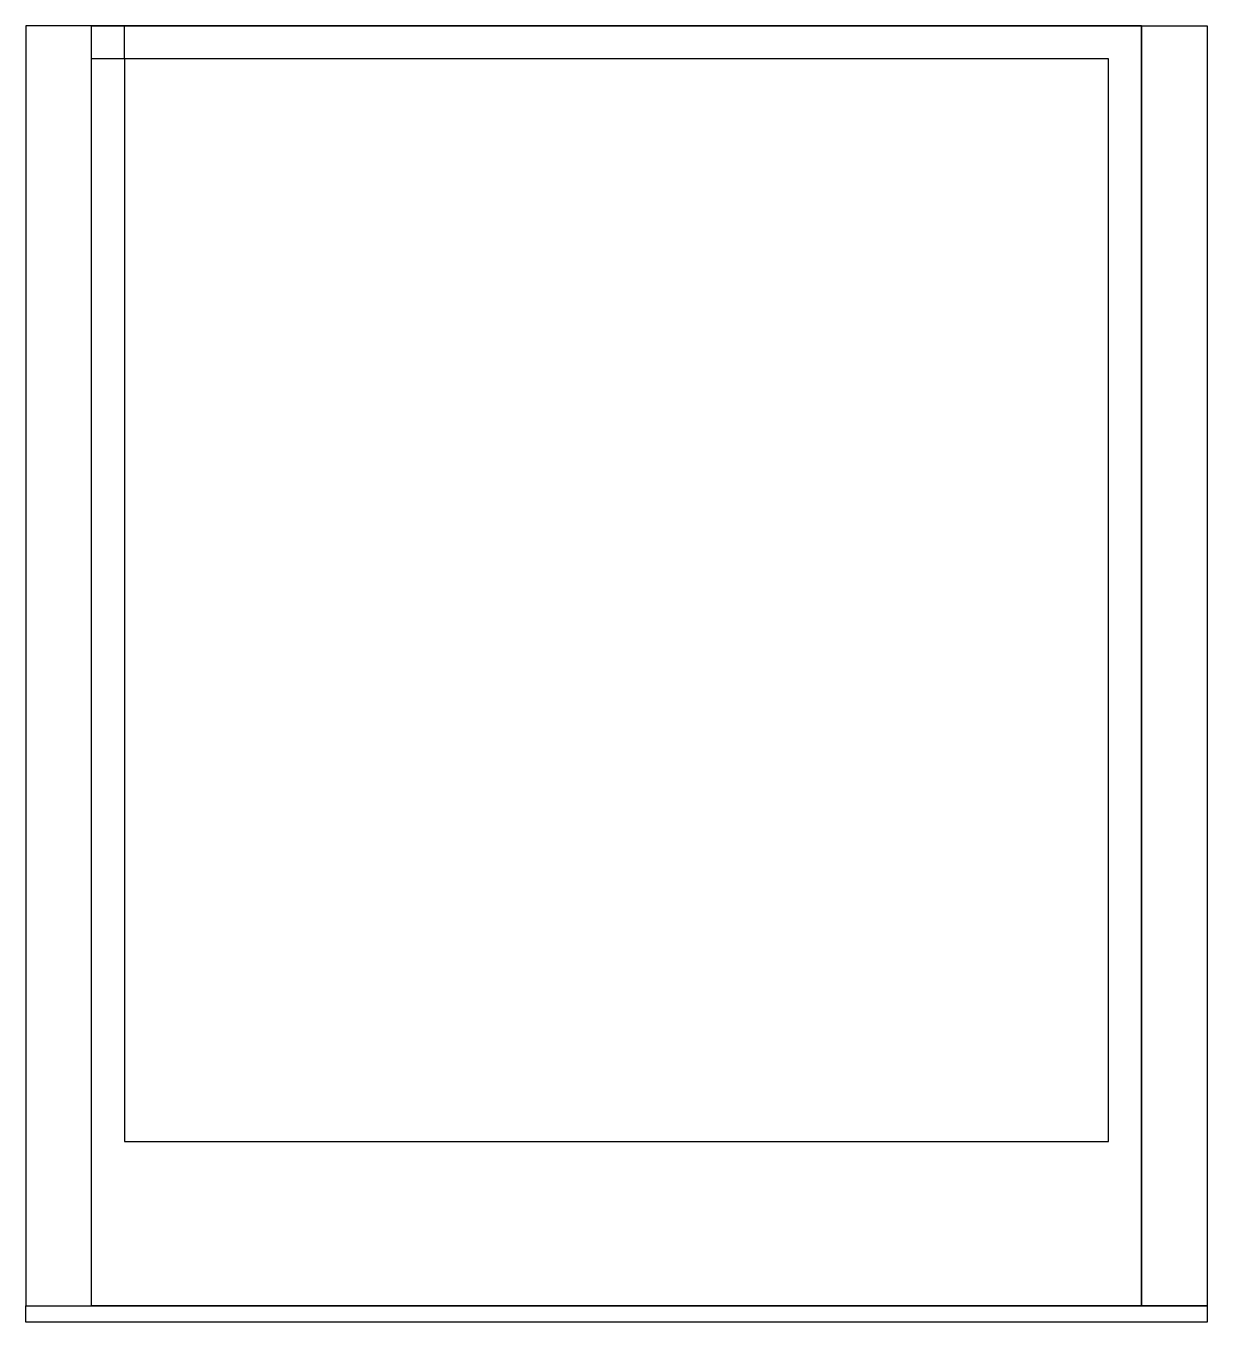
# Model space of a CAD drawing. Header units: millimetres. Extents: x -6 to 66, y -77 to 2.
import ezdxf

# ---------------------------------------------------------------- set-up
doc = ezdxf.new("R2010")
doc.units = ezdxf.units.MM
doc.layers.get('0').update_dxf_attribs({"linetype": 'CONTINUOUS'})

msp = doc.modelspace()

# ---------------------------------------------------------------- linework, layer by layer
for p, q in [((62, 2), (-6, 2)), ((-6, 2), (-6, -76)), ((-2, 2), (62, 2)), ((-2, -76), (-2, 2)), ((0, 0), (0, 2)), ((62, 2), (62, -76)), ((62, -76), (62, 2)), ((62, 2), (66, 2)), ((62, -76), (62, 2)), ((66, 2), (66, -76)), ((0, 0), (-2, 0)), ((-6, -76), (62, -76)), ((-6, -76), (66, -76)), ((-6, -77), (-6, -76)), ((62, -76), (-2, -76)), ((66, -76), (62, -76)), ((66, -76), (66, -77)), ((66, -77), (-6, -77))]:
    msp.add_line(p, q)
msp.add_lwpolyline([(60, 0), (0, 0), (0, -66), (60, -66)], close=True)

doc.saveas('drawing.dxf')
